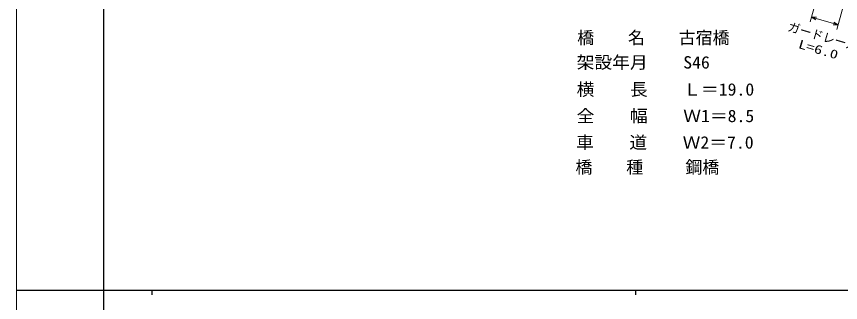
# Model space of a CAD drawing. Units: millimetres, scale not verified. Extents: x -64632 to 575368, y -97377 to 262623.
# Drawn here: x -64632 to 105805, y 85032 to 144260 of the extents above; entities that cross this region are included whole.
import ezdxf
from ezdxf.enums import TextEntityAlignment as Align

# ---------------------------------------------------------------- set-up
doc = ezdxf.new("R2010")
doc.units = ezdxf.units.MM
doc.header["$LTSCALE"] = 1000
for name, color, linetype, lineweight in [('M-STR-HTXT', 7, 'Continuous', 13), ('M-STR-STR1', 1, 'Continuous', 13), ('M-TTL', 2, 'Continuous', 13), ('M-TTL-BAND', 7, 'Continuous', 25)]:
    doc.layers.add(name, color=color, linetype=linetype, lineweight=lineweight)
doc.styles.add('ＭＳ ゴシック', font='')
doc.styles.get('ＭＳ ゴシック').set_extended_font_data('MS Gothic')

# ---------------------------------------------------------------- blocks, each defined once
blk = doc.blocks.new('BUHIN12')
at = {"color": 7, "linetype": 'Continuous', "lineweight": 13}
blk.add_lwpolyline([(-288, -1000), (0, 0), (285, -1000)], dxfattribs=at)

msp = doc.modelspace()

# ---------------------------------------------------------------- linework, layer by layer
at = {"layer": 'M-STR-HTXT'}
for p, q in [((99521, 143141), (106325, 167409)), ((105043, 141592), (111404, 164281)), ((99791, 144103), (105313, 142555))]:
    msp.add_line(p, q, dxfattribs=at)
at = {"layer": 'M-TTL'}
msp.add_line((-64632, 262623), (-64632, -97377), dxfattribs=at)
at = {"layer": 'M-TTL-BAND'}
for p, q in [((-46632, 252623), (-46632, -97377)), ((-64632, 87623), (474368, 87623)), ((-36632, 87623), (-36632, 86623)), ((63368, 87623), (63368, 86623))]:
    msp.add_line(p, q, dxfattribs=at)

# ---------------------------------------------------------------- block references
at = {"layer": 'M-STR-HTXT'}
for p, rotation in [((99791, 144103), 74.33789), ((105313, 142555), 254.33789)]:
    msp.add_blockref('BUHIN12', p, dxfattribs=dict(at, rotation=rotation))

# ---------------------------------------------------------------- texts
at = {"layer": 'M-STR-HTXT', "style": 'ＭＳ ゴシック'}
msp.add_text('ガードレール', height=1833, rotation=343.6, dxfattribs=at).set_placement((94589, 140808), align=Align.BOTTOM_LEFT)
at = {"layer": 'M-STR-HTXT', "style": 'ＭＳ ゴシック', "width": 1.35}
msp.add_text('L=6.0', height=1833, rotation=343.6, dxfattribs=at).set_placement((96776, 137221), align=Align.BOTTOM_LEFT)
at = {"layer": 'M-STR-STR1', "style": 'ＭＳ ゴシック'}
for s, p in [('橋\u3000\u3000名\u3000\u3000古宿橋', (51347, 137824)), ('橋\u3000\u3000種\u3000 \u3000鋼橋', (50981, 111009))]:
    msp.add_text(s, height=2566, dxfattribs=at).set_placement(p, align=Align.BOTTOM_LEFT)
at = {"layer": 'M-STR-STR1', "style": 'ＭＳ ゴシック', "width": 1.05}
for s, p in [('架設年月\u3000\u3000S46', (51225, 132705)), ('横\u3000\u3000長\u3000\u3000Ｌ＝19.0', (51225, 127098)), ('全\u3000\u3000幅\u3000\u3000Ｗ1＝8.5', (51225, 121613)), ('車\u3000\u3000道\u3000\u3000Ｗ2＝7.0', (51103, 116128))]:
    msp.add_text(s, height=2566, dxfattribs=at).set_placement(p, align=Align.BOTTOM_LEFT)

doc.saveas('drawing.dxf')
